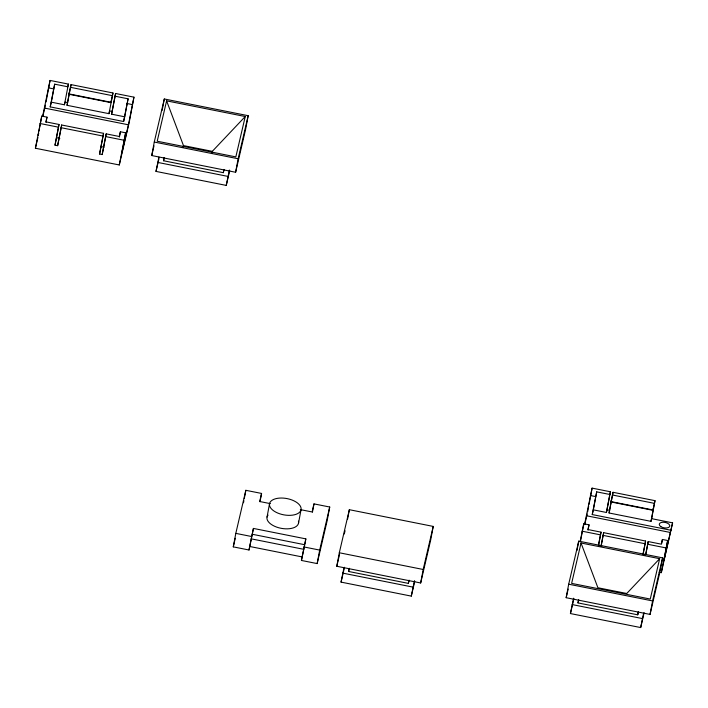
<?xml version="1.0" encoding="UTF-8"?>
<svg xmlns="http://www.w3.org/2000/svg" width="708" height="708" viewBox="0 0 708 708"><rect width="100%" height="100%" fill="white"/><g stroke="black" fill="none" stroke-linecap="round" stroke-linejoin="round"><path stroke-width="1.06" d="M114.97 96.191L128.077 98.801L124.705 116.802L111.599 114.192L115.599 93.5L133.945 97.155L128.431 124.803L121.847 153.061L125.635 132.812L120.395 131.768L119.298 136.485L106.191 133.865L102.191 154.556L99.571 154.034L103.563 133.343L61.631 124.989L61.366 127.015M643.191 553.842L645.59 541.036L603.65 532.673L603.004 536.354M133.945 97.155L129.307 121.9L119.28 164.964L35.4 148.246L41.754 116.094L47.002 117.147L46.011 122.44M38.568 133.148L38.17 135.281L38.701 133.21M38.967 131.015L41.754 116.094M42.604 116.457L50.064 80.438L68.41 84.093L64.419 104.784L51.312 102.173L50.215 106.881L123.608 121.511L124.705 116.802M46.038 101.961L50.064 80.438M50.215 106.881L54.684 84.172L67.782 86.783L68.41 84.093M51.312 102.173L54.684 84.172M61.171 127.838L57.631 145.68L55.012 145.158L59.003 124.466L45.905 121.856L47.002 117.147M59.003 124.466L55.012 145.158M57.631 145.68L61.631 124.989M68.986 94.279L71.039 84.615L112.97 92.978L108.979 113.669L67.039 105.306L69.57 91.81L68.986 94.279L110.926 102.633L111.501 100.164M67.039 105.306L71.039 84.615M99.571 154.034L103.563 133.343M110.926 102.633L112.97 92.978M102.191 154.556L106.191 133.865M111.599 114.192L115.599 93.5M119.404 137.069L120.395 131.768M123.608 121.511L128.077 98.801M119.28 164.964L125.635 132.812M151.742 155.548L154.264 142.042L164.3 98.978L248.181 115.696L245.649 129.201L235.614 172.265L151.742 155.548L153.999 145.857M162.159 110.404L164.3 98.978M229.711 170.557L226.25 185.407L155.999 171.407L158.919 157.105M224.055 169.495L223.321 172.672L163.557 160.76L164.114 157.76M183.195 147.096L183.478 145.6L166.61 100.855L245.242 116.519L235.835 156.893L157.203 141.219L166.61 100.855M212.028 152.839L212.311 151.344L245.242 116.519M223.321 172.672L223.878 169.672M226.25 185.407L229.419 170.044M235.614 172.265L238.145 158.76L248.181 115.696M304.927 543.753L305.838 538.876L253.42 528.425L249.012 550.001L233.277 546.868L235.808 533.372L245.844 490.308L261.571 493.441L260.013 501.742M243.508 502.769L243.897 500.689M244.287 498.609L245.844 490.308M249.012 550.001L253.42 528.425M267.04 517.061L269.562 503.556M298.493 523.327L301.015 509.831A16.036 8.284 10.6 0 0 279.058 498.131A16.036 8.284 10.6 0 0 275.793 512.123A16.036 8.284 10.6 0 0 301.015 509.831M300.342 509.618L312.113 511.964L313.989 503.884L329.716 507.025L327.193 520.522L317.157 563.586L301.431 560.453L305.838 538.876M301.431 560.453L304.741 544.726L252.322 534.274M312.44 512.194L313.989 503.884M317.157 563.586L319.689 550.089L329.716 507.025M336.787 566.258L339.318 552.762L349.345 509.698L433.225 526.416L430.703 539.912L420.667 582.976L336.787 566.258L339.548 554.417M347.601 519.044L349.345 509.698M414.755 581.268L411.295 596.118L341.052 582.118L343.973 567.816M409.109 580.206L408.366 583.383L348.601 571.471L349.168 568.471M408.366 583.383L408.932 580.383M411.295 596.118L414.463 580.755M420.667 582.976L423.189 569.48L433.225 526.416M566.161 597.702L568.692 584.206L578.728 541.142L662.6 557.86L660.077 571.356L650.041 614.42L566.161 597.702L568.17 589.091M576.976 550.488L578.728 541.142M580.047 541.947L583.781 523.787L589.021 524.832L588.029 530.124M580.587 540.841L583.781 523.787M584.622 524.15L592.092 488.122L610.438 491.777L606.446 512.468L593.339 509.857L592.242 514.566L670.874 530.239L672.6 522.84L651.634 518.663L651.006 521.354L609.066 512.99L611.588 499.494L611.013 501.963L652.953 510.326L653.528 507.848L651.006 521.354M587.658 511.795L588.667 506.415M589.074 504.264L592.092 488.122M644.138 612.712L640.678 627.562L570.427 613.562L573.595 598.198M592.242 514.566L596.702 491.856L609.809 494.467L610.438 491.777M593.339 509.857L596.702 491.856M638.483 611.65L637.74 614.827L577.985 602.915L578.542 599.915M598.428 545.434L601.03 532.15L587.923 529.54L589.021 524.832M598.455 545.921L601.03 532.15M606.446 512.468L609.809 494.467M601.048 545.957L603.65 532.673M601.065 546.523L602.809 537.177M611.013 501.963L613.057 492.299L654.997 500.662L651.634 518.663M609.066 512.99L613.057 492.299M642.988 554.311L645.59 541.036M652.953 510.326L654.997 500.662M645.607 554.833L648.209 541.558L661.316 544.169L662.414 539.461L667.662 540.505L663.874 560.754L670.874 530.239M645.838 554.258L648.209 541.558M637.74 614.827L638.306 611.827M640.678 627.562L643.599 613.261M661.626 543.691L662.414 539.461M650.041 614.42L652.572 600.924L662.6 557.86M659.157 572.223L661.307 572.657L667.662 540.505M672.6 522.84L661.307 572.657M35.4 148.246L37.905 137.485M42.922 115.953L45.436 105.182M64.419 104.784L65.047 102.094L67.667 102.616M108.979 113.669L109.607 110.97L112.227 111.492M155.999 171.407L158.964 158.672M163.557 160.76L164.291 157.583M233.277 546.868L235.286 538.257M261.571 493.441L259.686 501.512L270.385 503.645M344.309 533.965L345.061 530.735M341.052 582.118L344.513 567.267M348.601 571.471L349.345 568.294M584.702 524.716L587.206 513.946M581.029 543.009L571.63 583.383L650.263 599.057L659.67 558.683L581.029 543.009L597.906 587.755L626.739 593.499L659.67 558.683M570.427 613.562L573.887 598.711M577.985 602.915L578.719 599.747M70.411 87.305L112.351 95.668M48.339 87.836L53.587 88.881M126.98 103.51L132.219 104.554M69.057 93.907L110.997 102.271M44.551 108.085L128.431 124.803M183.478 145.6L212.311 151.344M154.264 142.042L238.145 158.76M40.029 123.502L58.383 127.157M61.003 127.679L102.943 136.042M105.563 136.564L123.909 140.219M56.578 137.724L59.817 138.37M100.837 146.547L104.067 147.193M157.689 162.406L227.932 176.407M612.429 494.998L654.369 503.353M590.366 495.529L595.605 496.574M611.084 501.6L653.024 509.955M607.075 509.778L609.694 510.3M586.578 515.778L670.458 532.496M582.056 531.186L600.402 534.841M603.03 535.363L644.961 543.726M647.59 544.248L665.936 547.904M599.685 545.629L601.844 546.054M642.855 554.231L645.015 554.665M568.692 584.206L652.572 600.924M339.318 552.762L423.189 569.48M235.808 533.372L251.535 536.505M303.962 546.948L319.689 550.089M251.251 538.85L303.679 549.302M572.108 604.561L642.36 618.562M249.827 546.505L302.245 556.948M342.734 573.117L412.985 587.118M298.44 521.132A16.036 8.284 10.6 0 1 280.881 528.265A16.036 8.284 10.6 0 1 268.058 515.079M660.83 526.602A5.345 2.761 10.6 0 0 669.644 526.495A5.345 2.761 10.6 0 0 663.113 522.221A5.345 2.761 10.6 0 0 660.83 526.602"/></g></svg>
